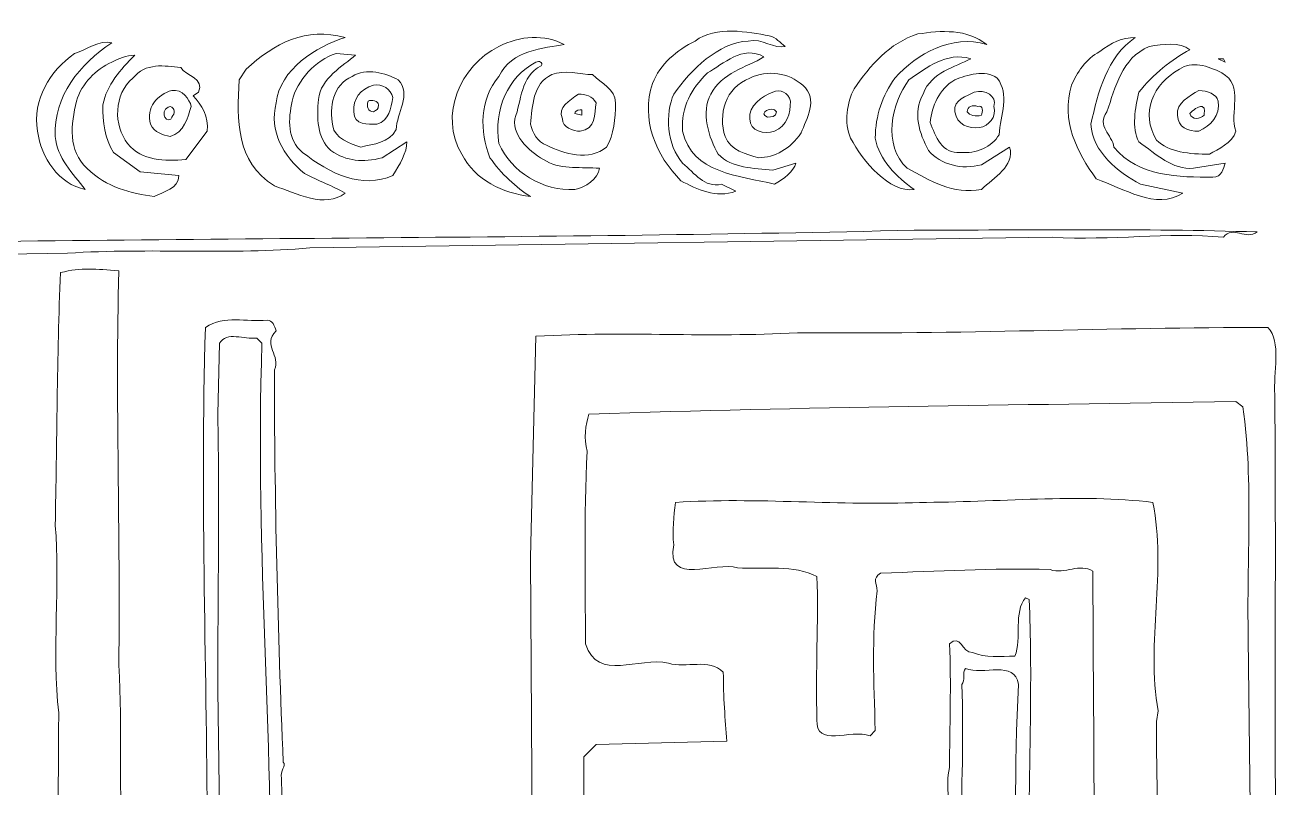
# Model space of a CAD drawing. Header units: centimetres. Extents: x -4.9 to 3.6, y -12.3 to 10.8.
# Drawn here: x -0.753 to 3.177, y -9.859 to -7.474 of the extents above; entities that cross this region are included whole.
import ezdxf

# ---------------------------------------------------------------- set-up
doc = ezdxf.new("R2010")
doc.units = ezdxf.units.CM
doc.header["$MEASUREMENT"] = 0
doc.layers.add('layer 1', color=7, linetype='Continuous')

msp = doc.modelspace()

# ---------------------------------------------------------------- linework, layer by layer
at = {"layer": 'layer 1', "color": 22, "lineweight": 9}
for points, knots in [([(-0.06179, -7.61253), (0.02664, -7.52965), (0.12612, -7.47991), (0.2477, -7.51306), (0.2477, -7.51306), (0.15927, -7.54069), (0.04322, -7.61253), (0.03216, -7.71754), (0.03216, -7.71754), (0.01006, -7.80597), (0.05426, -7.88332), (0.12059, -7.93859), (0.12059, -7.93859), (0.1648, -7.96069), (0.20901, -7.97728), (0.2477, -7.99939), (0.2477, -7.99939), (0.1869, -8.04912), (0.09296, -7.99939), (0.02664, -7.97728), (0.02664, -7.97728), (-0.09495, -7.89991), (-0.08942, -7.7728), (-0.08389, -7.64569), (-0.08389, -7.64569), (-0.08389, -7.64569), (-0.06179, -7.61253), (-0.06179, -7.61253)], [0, 0, 0, 0, 0.1428571, 0.1428571, 0.1428571, 0.1428571, 0.2857143, 0.2857143, 0.2857143, 0.2857143, 0.4285714, 0.4285714, 0.4285714, 0.4285714, 0.5714286, 0.5714286, 0.5714286, 0.5714286, 0.7142857, 0.7142857, 0.7142857, 0.7142857, 0.8571429, 0.8571429, 0.8571429, 0.8571429, 1, 1, 1, 1]), ([(0.72848, -7.54069), (0.79481, -7.50754), (0.87218, -7.50201), (0.93296, -7.53516), (0.93296, -7.53516), (0.87218, -7.54622), (0.76718, -7.55175), (0.72848, -7.63463), (0.72848, -7.63463), (0.6677, -7.70649), (0.6677, -7.80597), (0.70085, -7.88885), (0.70085, -7.88885), (0.73401, -7.93859), (0.78375, -7.9828), (0.82796, -8.01043), (0.82796, -8.01043), (0.73954, -7.99939), (0.65664, -7.96069), (0.61243, -7.87781), (0.61243, -7.87781), (0.54059, -7.75623), (0.60691, -7.60149), (0.72848, -7.54069)], [0, 0, 0, 0, 0.1666667, 0.1666667, 0.1666667, 0.1666667, 0.3333333, 0.3333333, 0.3333333, 0.3333333, 0.5, 0.5, 0.5, 0.5, 0.6666667, 0.6666667, 0.6666667, 0.6666667, 0.8333333, 0.8333333, 0.8333333, 0.8333333, 1, 1, 1, 1]), ([(1.34192, -7.52412), (1.40823, -7.47438), (1.50771, -7.49648), (1.57402, -7.50754), (1.57402, -7.50754), (1.59612, -7.51306), (1.60718, -7.52965), (1.62376, -7.54069), (1.62376, -7.54069), (1.59061, -7.55175), (1.55192, -7.51306), (1.50771, -7.52412), (1.50771, -7.52412), (1.41376, -7.52965), (1.33086, -7.61253), (1.2756, -7.6899), (1.2756, -7.6899), (1.24796, -7.7507), (1.25349, -7.85017), (1.30323, -7.90544), (1.30323, -7.90544), (1.34192, -7.93859), (1.36956, -7.9828), (1.42481, -7.97175), (1.42481, -7.97175), (1.42481, -7.97175), (1.46903, -7.99386), (1.46903, -7.99386), (1.46903, -7.99386), (1.40823, -8.01596), (1.34744, -7.98833), (1.2977, -7.96069), (1.2977, -7.96069), (1.22034, -7.88332), (1.17061, -7.76727), (1.20928, -7.65675), (1.20928, -7.65675), (1.23139, -7.59596), (1.28666, -7.55175), (1.34192, -7.52412)], [0, 0, 0, 0, 0.1, 0.1, 0.1, 0.1, 0.2, 0.2, 0.2, 0.2, 0.3, 0.3, 0.3, 0.3, 0.4, 0.4, 0.4, 0.4, 0.5, 0.5, 0.5, 0.5, 0.6, 0.6, 0.6, 0.6, 0.7, 0.7, 0.7, 0.7, 0.8, 0.8, 0.8, 0.8, 0.9, 0.9, 0.9, 0.9, 1, 1, 1, 1]), ([(2.03825, -7.50201), (2.11009, -7.49095), (2.19297, -7.48542), (2.25377, -7.53516), (2.25377, -7.53516), (2.14324, -7.50201), (2.03825, -7.56279), (1.96641, -7.64016), (1.96641, -7.64016), (1.92771, -7.69543), (1.90561, -7.75623), (1.90561, -7.82807), (1.90561, -7.82807), (1.91667, -7.89438), (1.97192, -7.94965), (2.02719, -7.98833), (2.02719, -7.98833), (1.94982, -7.99939), (1.86693, -7.89991), (1.82824, -7.82807), (1.82824, -7.82807), (1.80613, -7.77833), (1.81719, -7.71754), (1.8393, -7.67333), (1.8393, -7.67333), (1.88904, -7.60149), (1.94982, -7.52965), (2.03825, -7.50201)], [0, 0, 0, 0, 0.1428571, 0.1428571, 0.1428571, 0.1428571, 0.2857143, 0.2857143, 0.2857143, 0.2857143, 0.4285714, 0.4285714, 0.4285714, 0.4285714, 0.5714286, 0.5714286, 0.5714286, 0.5714286, 0.7142857, 0.7142857, 0.7142857, 0.7142857, 0.8571429, 0.8571429, 0.8571429, 0.8571429, 1, 1, 1, 1]), ([(-0.59784, -7.56279), (-0.55916, -7.55175), (-0.52047, -7.51859), (-0.48179, -7.52965), (-0.48179, -7.52965), (-0.58126, -7.59596), (-0.66417, -7.69543), (-0.65864, -7.82254), (-0.65864, -7.82254), (-0.65311, -7.88885), (-0.60337, -7.93859), (-0.56469, -7.98833), (-0.56469, -7.98833), (-0.64758, -7.97175), (-0.70284, -7.88885), (-0.7139, -7.80597), (-0.7139, -7.80597), (-0.73048, -7.70649), (-0.67521, -7.61806), (-0.59784, -7.56279)], [0, 0, 0, 0, 0.2, 0.2, 0.2, 0.2, 0.4, 0.4, 0.4, 0.4, 0.6, 0.6, 0.6, 0.6, 0.8, 0.8, 0.8, 0.8, 1, 1, 1, 1]), ([(1.3806, -7.62359), (1.43034, -7.59596), (1.49114, -7.53516), (1.55745, -7.57385), (1.55745, -7.57385), (1.50218, -7.60702), (1.42481, -7.62359), (1.39166, -7.6899), (1.39166, -7.6899), (1.3585, -7.74517), (1.38613, -7.82807), (1.41376, -7.87781), (1.41376, -7.87781), (1.45797, -7.92202), (1.52428, -7.92202), (1.58508, -7.92755), (1.58508, -7.92755), (1.58508, -7.92755), (1.65692, -7.90544), (1.65692, -7.90544), (1.65692, -7.90544), (1.65139, -7.93306), (1.61824, -7.95518), (1.59061, -7.97175), (1.59061, -7.97175), (1.48008, -7.94412), (1.33086, -7.93859), (1.30323, -7.80597), (1.30323, -7.80597), (1.2977, -7.7286), (1.33086, -7.67333), (1.3806, -7.62359)], [0, 0, 0, 0, 0.125, 0.125, 0.125, 0.125, 0.25, 0.25, 0.25, 0.25, 0.375, 0.375, 0.375, 0.375, 0.5, 0.5, 0.5, 0.5, 0.625, 0.625, 0.625, 0.625, 0.75, 0.75, 0.75, 0.75, 0.875, 0.875, 0.875, 0.875, 1, 1, 1, 1]), ([(2.60746, -7.55728), (2.64061, -7.52965), (2.67931, -7.51306), (2.71798, -7.51306), (2.71798, -7.51306), (2.62957, -7.57385), (2.60193, -7.68437), (2.57983, -7.78385), (2.57983, -7.78385), (2.58536, -7.87228), (2.66273, -7.93306), (2.73457, -7.97175), (2.73457, -7.97175), (2.73457, -7.97175), (2.8672, -7.99939), (2.8672, -7.99939), (2.8672, -7.99939), (2.78431, -8.05465), (2.67931, -7.9828), (2.5964, -7.95518), (2.5964, -7.95518), (2.53562, -7.87228), (2.48589, -7.7728), (2.51903, -7.66227), (2.51903, -7.66227), (2.53562, -7.62359), (2.56326, -7.57938), (2.60746, -7.55728)], [0, 0, 0, 0, 0.1428571, 0.1428571, 0.1428571, 0.1428571, 0.2857143, 0.2857143, 0.2857143, 0.2857143, 0.4285714, 0.4285714, 0.4285714, 0.4285714, 0.5714286, 0.5714286, 0.5714286, 0.5714286, 0.7142857, 0.7142857, 0.7142857, 0.7142857, 0.8571429, 0.8571429, 0.8571429, 0.8571429, 1, 1, 1, 1]), ([(2.76221, -7.54069), (2.80641, -7.53516), (2.85615, -7.52412), (2.8893, -7.55175), (2.8893, -7.55175), (2.83405, -7.57938), (2.77325, -7.62912), (2.72904, -7.68437), (2.72904, -7.68437), (2.71798, -7.73411), (2.70694, -7.79491), (2.72904, -7.83911), (2.72904, -7.83911), (2.78431, -7.87781), (2.83405, -7.92755), (2.90036, -7.92202), (2.90036, -7.92202), (2.90036, -7.92202), (2.99983, -7.90544), (2.99983, -7.90544), (2.99983, -7.90544), (2.9943, -7.92202), (2.98877, -7.94965), (2.96116, -7.94965), (2.96116, -7.94965), (2.85615, -7.94965), (2.72904, -7.94965), (2.65167, -7.8557), (2.65167, -7.8557), (2.64614, -7.81701), (2.5964, -7.78938), (2.62957, -7.74517), (2.62957, -7.74517), (2.6572, -7.6678), (2.67378, -7.57938), (2.76221, -7.54069)], [0, 0, 0, 0, 0.1111111, 0.1111111, 0.1111111, 0.1111111, 0.2222222, 0.2222222, 0.2222222, 0.2222222, 0.3333333, 0.3333333, 0.3333333, 0.3333333, 0.4444444, 0.4444444, 0.4444444, 0.4444444, 0.5555556, 0.5555556, 0.5555556, 0.5555556, 0.6666667, 0.6666667, 0.6666667, 0.6666667, 0.7777778, 0.7777778, 0.7777778, 0.7777778, 0.8888889, 0.8888889, 0.8888889, 0.8888889, 1, 1, 1, 1]), ([(-0.48179, -7.59043), (-0.45969, -7.57938), (-0.43758, -7.56832), (-0.40995, -7.56832), (-0.40995, -7.56832), (-0.45416, -7.61253), (-0.49836, -7.66227), (-0.50942, -7.72307), (-0.50942, -7.72307), (-0.50942, -7.77833), (-0.50389, -7.82807), (-0.47626, -7.87228), (-0.47626, -7.87228), (-0.47626, -7.87228), (-0.39337, -7.93306), (-0.39337, -7.93306), (-0.39337, -7.93306), (-0.39337, -7.93306), (-0.27178, -7.94412), (-0.27178, -7.94412), (-0.27178, -7.94412), (-0.27178, -7.98833), (-0.32152, -7.99386), (-0.34915, -8.01043), (-0.34915, -8.01043), (-0.42099, -7.99939), (-0.49836, -7.9828), (-0.55916, -7.92202), (-0.55916, -7.92202), (-0.61994, -7.86675), (-0.6089, -7.78385), (-0.59232, -7.71201), (-0.59232, -7.71201), (-0.57573, -7.65675), (-0.53153, -7.61253), (-0.48179, -7.59043)], [0, 0, 0, 0, 0.1111111, 0.1111111, 0.1111111, 0.1111111, 0.2222222, 0.2222222, 0.2222222, 0.2222222, 0.3333333, 0.3333333, 0.3333333, 0.3333333, 0.4444444, 0.4444444, 0.4444444, 0.4444444, 0.5555556, 0.5555556, 0.5555556, 0.5555556, 0.6666667, 0.6666667, 0.6666667, 0.6666667, 0.7777778, 0.7777778, 0.7777778, 0.7777778, 0.8888889, 0.8888889, 0.8888889, 0.8888889, 1, 1, 1, 1]), ([(0.22006, -7.56279), (0.22006, -7.56279), (0.28085, -7.56832), (0.28085, -7.56832), (0.28085, -7.56832), (0.24217, -7.60149), (0.17033, -7.64016), (0.1648, -7.70649), (0.1648, -7.70649), (0.15927, -7.76174), (0.15927, -7.82807), (0.20348, -7.86675), (0.20348, -7.86675), (0.25321, -7.89991), (0.30295, -7.90544), (0.36375, -7.88885), (0.36375, -7.88885), (0.36375, -7.88885), (0.44112, -7.83911), (0.44112, -7.83911), (0.44112, -7.83911), (0.44112, -7.87228), (0.41901, -7.91096), (0.39691, -7.94412), (0.39691, -7.94412), (0.30295, -7.98833), (0.19796, -7.93859), (0.11506, -7.87228), (0.11506, -7.87228), (0.06532, -7.83358), (0.07085, -7.76727), (0.0819, -7.71201), (0.0819, -7.71201), (0.09849, -7.64569), (0.15374, -7.5849), (0.22006, -7.56279)], [0, 0, 0, 0, 0.1111111, 0.1111111, 0.1111111, 0.1111111, 0.2222222, 0.2222222, 0.2222222, 0.2222222, 0.3333333, 0.3333333, 0.3333333, 0.3333333, 0.4444444, 0.4444444, 0.4444444, 0.4444444, 0.5555556, 0.5555556, 0.5555556, 0.5555556, 0.6666667, 0.6666667, 0.6666667, 0.6666667, 0.7777778, 0.7777778, 0.7777778, 0.7777778, 0.8888889, 0.8888889, 0.8888889, 0.8888889, 1, 1, 1, 1]), ([(2.01061, -7.64569), (2.06588, -7.60702), (2.12666, -7.55728), (2.20403, -7.57938), (2.20403, -7.57938), (2.1543, -7.60702), (2.08246, -7.61806), (2.05482, -7.6899), (2.05482, -7.6899), (2.02166, -7.7507), (2.04376, -7.81148), (2.0714, -7.86675), (2.0714, -7.86675), (2.11009, -7.91096), (2.1764, -7.92755), (2.2372, -7.91096), (2.2372, -7.91096), (2.2372, -7.91096), (2.32561, -7.8557), (2.32561, -7.8557), (2.32561, -7.8557), (2.34219, -7.91649), (2.27588, -7.94965), (2.2372, -7.98833), (2.2372, -7.98833), (2.14877, -8.00492), (2.07693, -7.96069), (2.00508, -7.92202), (2.00508, -7.92202), (1.92771, -7.85017), (1.95535, -7.71754), (2.01061, -7.64569)], [0, 0, 0, 0, 0.125, 0.125, 0.125, 0.125, 0.25, 0.25, 0.25, 0.25, 0.375, 0.375, 0.375, 0.375, 0.5, 0.5, 0.5, 0.5, 0.625, 0.625, 0.625, 0.625, 0.75, 0.75, 0.75, 0.75, 0.875, 0.875, 0.875, 0.875, 1, 1, 1, 1]), ([(2.99983, -7.59043), (2.99983, -7.59043), (2.97773, -7.57938), (2.97773, -7.57938), (2.97773, -7.57938), (2.97773, -7.57938), (2.9943, -7.57938), (2.9943, -7.57938), (2.9943, -7.57938), (2.9943, -7.57938), (2.99983, -7.59043), (2.99983, -7.59043)], [0, 0, 0, 0, 0.3333333, 0.3333333, 0.3333333, 0.3333333, 0.6666667, 0.6666667, 0.6666667, 0.6666667, 1, 1, 1, 1]), ([(-0.41548, -7.64016), (-0.37678, -7.59043), (-0.316, -7.60149), (-0.26627, -7.60702), (-0.26627, -7.60702), (-0.24968, -7.63463), (-0.18889, -7.64016), (-0.211, -7.68437), (-0.211, -7.68437), (-0.211, -7.68437), (-0.22757, -7.69543), (-0.22757, -7.69543), (-0.22757, -7.69543), (-0.19994, -7.72307), (-0.17783, -7.76174), (-0.18336, -7.80597), (-0.18336, -7.80597), (-0.18336, -7.80597), (-0.24968, -7.89438), (-0.24968, -7.89438), (-0.24968, -7.89438), (-0.316, -7.89991), (-0.38784, -7.89991), (-0.43205, -7.84464), (-0.43205, -7.84464), (-0.47626, -7.78938), (-0.47626, -7.6899), (-0.41548, -7.64016)], [0, 0, 0, 0, 0.1428571, 0.1428571, 0.1428571, 0.1428571, 0.2857143, 0.2857143, 0.2857143, 0.2857143, 0.4285714, 0.4285714, 0.4285714, 0.4285714, 0.5714286, 0.5714286, 0.5714286, 0.5714286, 0.7142857, 0.7142857, 0.7142857, 0.7142857, 0.8571429, 0.8571429, 0.8571429, 0.8571429, 1, 1, 1, 1]), ([(0.2698, -7.63463), (0.31401, -7.60702), (0.37481, -7.62359), (0.41349, -7.64569), (0.41349, -7.64569), (0.45769, -7.6899), (0.40796, -7.7507), (0.40796, -7.80044), (0.40796, -7.80044), (0.38585, -7.84464), (0.33611, -7.84464), (0.29744, -7.8557), (0.29744, -7.8557), (0.26427, -7.84464), (0.21454, -7.82807), (0.20901, -7.78938), (0.20901, -7.78938), (0.19796, -7.7286), (0.20901, -7.66227), (0.2698, -7.63463)], [0, 0, 0, 0, 0.2, 0.2, 0.2, 0.2, 0.4, 0.4, 0.4, 0.4, 0.6, 0.6, 0.6, 0.6, 0.8, 0.8, 0.8, 0.8, 1, 1, 1, 1]), ([(0.84455, -7.59043), (0.85559, -7.5849), (0.86665, -7.59043), (0.86112, -7.60149), (0.86112, -7.60149), (0.79481, -7.63463), (0.80033, -7.71201), (0.77822, -7.76727), (0.77822, -7.76727), (0.77271, -7.82807), (0.82796, -7.87228), (0.8777, -7.89991), (0.8777, -7.89991), (0.92743, -7.92755), (0.98823, -7.91649), (1.0435, -7.92202), (1.0435, -7.92202), (1.03797, -7.95518), (0.99928, -7.9828), (0.96613, -7.98833), (0.96613, -7.98833), (0.86665, -7.99386), (0.76718, -7.93306), (0.72848, -7.84464), (0.72848, -7.84464), (0.71191, -7.73964), (0.75612, -7.63463), (0.84455, -7.59043)], [0, 0, 0, 0, 0.1428571, 0.1428571, 0.1428571, 0.1428571, 0.2857143, 0.2857143, 0.2857143, 0.2857143, 0.4285714, 0.4285714, 0.4285714, 0.4285714, 0.5714286, 0.5714286, 0.5714286, 0.5714286, 0.7142857, 0.7142857, 0.7142857, 0.7142857, 0.8571429, 0.8571429, 0.8571429, 0.8571429, 1, 1, 1, 1]), ([(0.89429, -7.62912), (0.93296, -7.61253), (0.9827, -7.62912), (1.02139, -7.62912), (1.02139, -7.62912), (1.04901, -7.65675), (1.09324, -7.67333), (1.09324, -7.71754), (1.09324, -7.71754), (1.09324, -7.76727), (1.08771, -7.81701), (1.0656, -7.8557), (1.0656, -7.8557), (1.01033, -7.89991), (0.93296, -7.87781), (0.8777, -7.85017), (0.8777, -7.85017), (0.85006, -7.83911), (0.83349, -7.81148), (0.82796, -7.78385), (0.82796, -7.78385), (0.83349, -7.7286), (0.83349, -7.65675), (0.89429, -7.62912)], [0, 0, 0, 0, 0.1666667, 0.1666667, 0.1666667, 0.1666667, 0.3333333, 0.3333333, 0.3333333, 0.3333333, 0.5, 0.5, 0.5, 0.5, 0.6666667, 0.6666667, 0.6666667, 0.6666667, 0.8333333, 0.8333333, 0.8333333, 0.8333333, 1, 1, 1, 1]), ([(1.51324, -7.64016), (1.56851, -7.61253), (1.63482, -7.62359), (1.67903, -7.66227), (1.67903, -7.66227), (1.72876, -7.70649), (1.69009, -7.76727), (1.6735, -7.81148), (1.6735, -7.81148), (1.64035, -7.86122), (1.59061, -7.88885), (1.54087, -7.88885), (1.54087, -7.88885), (1.50218, -7.87781), (1.45244, -7.86675), (1.43587, -7.82254), (1.43587, -7.82254), (1.41376, -7.75623), (1.43587, -7.6678), (1.51324, -7.64016)], [0, 0, 0, 0, 0.2, 0.2, 0.2, 0.2, 0.4, 0.4, 0.4, 0.4, 0.6, 0.6, 0.6, 0.6, 0.8, 0.8, 0.8, 0.8, 1, 1, 1, 1]), ([(2.1543, -7.64569), (2.19297, -7.62912), (2.24824, -7.61253), (2.28694, -7.64016), (2.28694, -7.64016), (2.32561, -7.6899), (2.29798, -7.75623), (2.29245, -7.81701), (2.29245, -7.81701), (2.27035, -7.8557), (2.22061, -7.87781), (2.17087, -7.87228), (2.17087, -7.87228), (2.11562, -7.87781), (2.0935, -7.82254), (2.07693, -7.77833), (2.07693, -7.77833), (2.08246, -7.7286), (2.10456, -7.67333), (2.1543, -7.64569)], [0, 0, 0, 0, 0.2, 0.2, 0.2, 0.2, 0.4, 0.4, 0.4, 0.4, 0.6, 0.6, 0.6, 0.6, 0.8, 0.8, 0.8, 0.8, 1, 1, 1, 1]), ([(2.85615, -7.61253), (2.89483, -7.5849), (2.94457, -7.60149), (2.98877, -7.62359), (2.98877, -7.62359), (3.06063, -7.66227), (3.01089, -7.7507), (3.033, -7.80597), (3.033, -7.80597), (3.02194, -7.84464), (2.97773, -7.86122), (2.9501, -7.87781), (2.9501, -7.87781), (2.8893, -7.87781), (2.82299, -7.87228), (2.78431, -7.83358), (2.78431, -7.83358), (2.73457, -7.7507), (2.77325, -7.65675), (2.85615, -7.61253)], [0, 0, 0, 0, 0.2, 0.2, 0.2, 0.2, 0.4, 0.4, 0.4, 0.4, 0.6, 0.6, 0.6, 0.6, 0.8, 0.8, 0.8, 0.8, 1, 1, 1, 1]), ([(0.33611, -7.66227), (0.36375, -7.65675), (0.39138, -7.67333), (0.39691, -7.70096), (0.39691, -7.70096), (0.39138, -7.73411), (0.38585, -7.7728), (0.34717, -7.78385), (0.34717, -7.78385), (0.31954, -7.78385), (0.27533, -7.78938), (0.27533, -7.74517), (0.27533, -7.74517), (0.2698, -7.70649), (0.29744, -7.67333), (0.33611, -7.66227)], [0, 0, 0, 0, 0.25, 0.25, 0.25, 0.25, 0.5, 0.5, 0.5, 0.5, 0.75, 0.75, 0.75, 0.75, 1, 1, 1, 1]), ([(-0.2939, -7.67886), (-0.26074, -7.67333), (-0.23863, -7.70649), (-0.2331, -7.7286), (-0.2331, -7.7286), (-0.24416, -7.76174), (-0.25521, -7.81148), (-0.29941, -7.82254), (-0.29941, -7.82254), (-0.32152, -7.81701), (-0.34915, -7.81148), (-0.36021, -7.78385), (-0.36021, -7.78385), (-0.37678, -7.73411), (-0.33811, -7.6899), (-0.2939, -7.67886)], [0, 0, 0, 0, 0.25, 0.25, 0.25, 0.25, 0.5, 0.5, 0.5, 0.5, 0.75, 0.75, 0.75, 0.75, 1, 1, 1, 1]), ([(0.97717, -7.6899), (0.99928, -7.6899), (1.02139, -7.69543), (1.03244, -7.71754), (1.03244, -7.71754), (1.02691, -7.7507), (1.03244, -7.80044), (0.9827, -7.80597), (0.9827, -7.80597), (0.9606, -7.80597), (0.92743, -7.79491), (0.92743, -7.76727), (0.92743, -7.76727), (0.91086, -7.7286), (0.94954, -7.71201), (0.97717, -7.6899)], [0, 0, 0, 0, 0.25, 0.25, 0.25, 0.25, 0.5, 0.5, 0.5, 0.5, 0.75, 0.75, 0.75, 0.75, 1, 1, 1, 1]), ([(1.58508, -7.68437), (1.60718, -7.67333), (1.63482, -7.68437), (1.64035, -7.71201), (1.64035, -7.71201), (1.64035, -7.7507), (1.62929, -7.78938), (1.59061, -7.80597), (1.59061, -7.80597), (1.55745, -7.81701), (1.51324, -7.80597), (1.51324, -7.76727), (1.51324, -7.76727), (1.50771, -7.7286), (1.55192, -7.69543), (1.58508, -7.68437)], [0, 0, 0, 0, 0.25, 0.25, 0.25, 0.25, 0.5, 0.5, 0.5, 0.5, 0.75, 0.75, 0.75, 0.75, 1, 1, 1, 1]), ([(2.21509, -7.68437), (2.24824, -7.67333), (2.28694, -7.69543), (2.27588, -7.7286), (2.27588, -7.7286), (2.28694, -7.76174), (2.2593, -7.78938), (2.23167, -7.79491), (2.23167, -7.79491), (2.1985, -7.80044), (2.15983, -7.78385), (2.1543, -7.74517), (2.1543, -7.74517), (2.14877, -7.70649), (2.19297, -7.69543), (2.21509, -7.68437)], [0, 0, 0, 0, 0.25, 0.25, 0.25, 0.25, 0.5, 0.5, 0.5, 0.5, 0.75, 0.75, 0.75, 0.75, 1, 1, 1, 1]), ([(2.91693, -7.67886), (2.94457, -7.67886), (2.9722, -7.6899), (2.97773, -7.71201), (2.97773, -7.71201), (2.98326, -7.75623), (2.95563, -7.78938), (2.91693, -7.80597), (2.91693, -7.80597), (2.88379, -7.80597), (2.85062, -7.79491), (2.85062, -7.75623), (2.85062, -7.75623), (2.84509, -7.71754), (2.8893, -7.69543), (2.91693, -7.67886)], [0, 0, 0, 0, 0.25, 0.25, 0.25, 0.25, 0.5, 0.5, 0.5, 0.5, 0.75, 0.75, 0.75, 0.75, 1, 1, 1, 1]), ([(-0.29941, -7.7286), (-0.28284, -7.73411), (-0.28284, -7.7507), (-0.2939, -7.76174), (-0.2939, -7.76174), (-0.2939, -7.7728), (-0.31047, -7.7728), (-0.316, -7.76174), (-0.316, -7.76174), (-0.32152, -7.74517), (-0.316, -7.73411), (-0.29941, -7.7286)], [0, 0, 0, 0, 0.3333333, 0.3333333, 0.3333333, 0.3333333, 0.6666667, 0.6666667, 0.6666667, 0.6666667, 1, 1, 1, 1]), ([(0.31954, -7.71201), (0.33058, -7.70649), (0.35269, -7.71201), (0.35269, -7.72307), (0.35269, -7.72307), (0.35269, -7.73964), (0.34717, -7.73964), (0.33611, -7.74517), (0.33611, -7.74517), (0.31954, -7.74517), (0.31401, -7.7286), (0.31954, -7.71201)], [0, 0, 0, 0, 0.3333333, 0.3333333, 0.3333333, 0.3333333, 0.6666667, 0.6666667, 0.6666667, 0.6666667, 1, 1, 1, 1]), ([(0.9827, -7.73964), (0.9827, -7.73964), (0.98823, -7.73964), (0.98823, -7.73964), (0.98823, -7.73964), (0.98823, -7.73964), (0.98823, -7.75623), (0.98823, -7.75623), (0.98823, -7.75623), (0.98823, -7.75623), (0.96613, -7.7507), (0.96613, -7.7507), (0.96613, -7.7507), (0.96613, -7.74517), (0.97166, -7.73964), (0.9827, -7.73964)], [0, 0, 0, 0, 0.25, 0.25, 0.25, 0.25, 0.5, 0.5, 0.5, 0.5, 0.75, 0.75, 0.75, 0.75, 1, 1, 1, 1]), ([(1.59612, -7.74517), (1.59612, -7.76174), (1.57955, -7.76174), (1.56851, -7.76174), (1.56851, -7.76174), (1.53534, -7.7507), (1.58508, -7.72307), (1.59612, -7.74517)], [0, 0, 0, 0, 0.5, 0.5, 0.5, 0.5, 1, 1, 1, 1]), ([(2.22614, -7.7286), (2.24271, -7.72307), (2.24271, -7.74517), (2.2372, -7.75623), (2.2372, -7.75623), (2.22061, -7.76174), (2.1985, -7.75623), (2.19297, -7.74517), (2.19297, -7.74517), (2.19297, -7.7286), (2.20956, -7.72307), (2.22614, -7.7286)], [0, 0, 0, 0, 0.3333333, 0.3333333, 0.3333333, 0.3333333, 0.6666667, 0.6666667, 0.6666667, 0.6666667, 1, 1, 1, 1]), ([(2.92799, -7.7286), (2.93904, -7.73411), (2.93352, -7.7507), (2.93352, -7.75623), (2.93352, -7.75623), (2.92246, -7.76727), (2.89483, -7.7728), (2.8893, -7.7507), (2.8893, -7.7507), (2.90036, -7.73964), (2.91142, -7.7286), (2.92799, -7.7286)], [0, 0, 0, 0, 0.3333333, 0.3333333, 0.3333333, 0.3333333, 0.6666667, 0.6666667, 0.6666667, 0.6666667, 1, 1, 1, 1]), ([(-4.65419, -8.20938), (-4.30603, -8.22597), (-3.93023, -8.20387), (-3.58207, -8.19834), (-3.58207, -8.19834), (-3.58207, -8.19834), (-1.41021, -8.15964), (-1.41021, -8.15964), (-1.41021, -8.15964), (-0.27178, -8.13754), (0.90533, -8.14307), (2.02719, -8.11544), (2.02719, -8.11544), (2.38088, -8.11544), (2.74562, -8.10991), (3.09931, -8.12097), (3.09931, -8.12097), (3.06615, -8.1486), (3.02194, -8.09886), (2.9943, -8.13754), (2.9943, -8.13754), (2.81746, -8.12097), (2.64614, -8.1486), (2.45825, -8.13754), (2.45825, -8.13754), (2.45825, -8.13754), (0.13716, -8.1707), (0.13716, -8.1707), (0.13716, -8.1707), (-0.10599, -8.19281), (-0.36021, -8.1707), (-0.61994, -8.18728), (-0.61994, -8.18728), (-0.61994, -8.18728), (-4.70393, -8.2536), (-4.70393, -8.2536), (-4.70393, -8.2536), (-4.74815, -8.21491), (-4.67078, -8.21491), (-4.65419, -8.20938)], [0, 0, 0, 0, 0.1, 0.1, 0.1, 0.1, 0.2, 0.2, 0.2, 0.2, 0.3, 0.3, 0.3, 0.3, 0.4, 0.4, 0.4, 0.4, 0.5, 0.5, 0.5, 0.5, 0.6, 0.6, 0.6, 0.6, 0.7, 0.7, 0.7, 0.7, 0.8, 0.8, 0.8, 0.8, 0.9, 0.9, 0.9, 0.9, 1, 1, 1, 1]), ([(-0.64206, -8.24807), (-0.57573, -8.23148), (-0.53153, -8.23701), (-0.45969, -8.24254), (-0.45969, -8.24254), (-0.47075, -8.65702), (-0.45416, -9.06045), (-0.45969, -9.47494), (-0.45969, -9.47494), (-0.44863, -9.6794), (-0.45969, -9.86731), (-0.44863, -10.0773), (-0.44863, -10.0773), (-0.45969, -10.14914), (-0.43758, -10.23204), (-0.44863, -10.30389), (-0.44863, -10.30389), (-0.43758, -10.44757), (-0.43758, -10.58574), (-0.44863, -10.73495), (-0.44863, -10.73495), (-0.44863, -10.73495), (-0.43205, -10.75152), (-0.43205, -10.75152), (-0.43205, -10.75152), (-0.43758, -10.97811), (-0.42652, -11.20469), (-0.43205, -11.43127), (-0.43205, -11.43127), (-0.43205, -11.43127), (-0.43205, -11.45338), (-0.43205, -11.45338), (-0.43205, -11.45338), (-0.50389, -11.44232), (-0.61443, -11.50864), (-0.64758, -11.42574), (-0.64758, -11.42574), (-0.64206, -10.84547), (-0.65311, -10.23204), (-0.64758, -9.62413), (-0.64758, -9.62413), (-0.66968, -9.43624), (-0.64206, -9.21519), (-0.65864, -9.03834), (-0.65864, -9.03834), (-0.65311, -8.78966), (-0.65311, -8.50781), (-0.64206, -8.24807)], [0, 0, 0, 0, 0.0833333, 0.0833333, 0.0833333, 0.0833333, 0.1666667, 0.1666667, 0.1666667, 0.1666667, 0.25, 0.25, 0.25, 0.25, 0.3333333, 0.3333333, 0.3333333, 0.3333333, 0.4166667, 0.4166667, 0.4166667, 0.4166667, 0.5, 0.5, 0.5, 0.5, 0.5833333, 0.5833333, 0.5833333, 0.5833333, 0.6666667, 0.6666667, 0.6666667, 0.6666667, 0.75, 0.75, 0.75, 0.75, 0.8333333, 0.8333333, 0.8333333, 0.8333333, 0.9166667, 0.9166667, 0.9166667, 0.9166667, 1, 1, 1, 1]), ([(-0.18889, -8.41939), (-0.1281, -8.3807), (-0.06179, -8.40282), (0.00453, -8.39729), (0.00453, -8.39729), (0.02112, -8.39729), (0.02664, -8.41386), (0.03216, -8.43043), (0.03216, -8.43043), (-0.01205, -8.47466), (0.04875, -8.50781), (0.02664, -8.55203), (0.02664, -8.55203), (0.02664, -8.94993), (0.03769, -9.36993), (0.05426, -9.77888), (0.05426, -9.77888), (0.06532, -9.78994), (0.04322, -9.80651), (0.04875, -9.82861), (0.04875, -9.82861), (0.04875, -9.82861), (0.07085, -10.92284), (0.07085, -10.92284), (0.07085, -10.92284), (0.06532, -10.9339), (0.05979, -10.956), (0.06532, -10.97258), (0.06532, -10.97258), (0.13716, -11.00021), (0.23664, -10.97258), (0.31401, -10.98917), (0.31401, -10.98917), (0.31401, -10.98917), (1.94429, -11.00574), (1.94429, -11.00574), (1.94429, -11.00574), (2.00508, -11.00021), (2.08799, -11.01678), (2.13772, -10.99468), (2.13772, -10.99468), (2.13772, -10.7681), (2.13772, -10.51389), (2.13772, -10.28178), (2.13772, -10.28178), (1.99955, -10.25968), (1.88351, -10.28178), (1.74534, -10.25415), (1.74534, -10.25415), (1.72323, -10.26521), (1.70113, -10.25415), (1.6956, -10.23204), (1.6956, -10.23204), (1.6956, -10.23204), (1.70113, -9.99993), (1.70113, -9.99993), (1.70113, -9.99993), (1.8393, -9.96125), (1.98298, -9.99993), (2.12666, -9.97783), (2.12666, -9.97783), (2.14877, -9.92256), (2.12113, -9.85625), (2.13772, -9.79547), (2.13772, -9.79547), (2.13772, -9.67387), (2.14324, -9.53019), (2.13772, -9.40861), (2.13772, -9.40861), (2.17087, -9.37545), (2.1764, -9.43624), (2.20956, -9.43624), (2.20956, -9.43624), (2.24824, -9.45282), (2.29798, -9.4473), (2.34219, -9.4473), (2.34219, -9.4473), (2.36431, -9.39204), (2.33667, -9.30914), (2.37535, -9.26493), (2.37535, -9.26493), (2.37535, -9.26493), (2.38641, -9.27046), (2.38641, -9.27046), (2.38641, -9.27046), (2.39745, -9.49704), (2.38641, -9.7623), (2.38641, -9.99442), (2.38641, -9.99442), (2.40298, -10.39783), (2.38641, -10.79022), (2.39192, -11.19363), (2.39192, -11.19363), (2.34772, -11.18812), (2.36431, -11.25443), (2.32008, -11.23785), (2.32008, -11.23785), (1.49114, -11.22679), (0.71744, -11.26547), (-0.10046, -11.22679), (-0.10046, -11.22679), (-0.1281, -11.19916), (-0.16679, -11.18812), (-0.16679, -11.14389), (-0.16679, -11.14389), (-0.16679, -11.14389), (-0.18336, -10.04415), (-0.18336, -10.04415), (-0.18336, -10.04415), (-0.18336, -9.50809), (-0.20547, -8.9665), (-0.18889, -8.41939)], [0, 0, 0, 0, 0.0357143, 0.0357143, 0.0357143, 0.0357143, 0.0714286, 0.0714286, 0.0714286, 0.0714286, 0.1071429, 0.1071429, 0.1071429, 0.1071429, 0.1428571, 0.1428571, 0.1428571, 0.1428571, 0.1785714, 0.1785714, 0.1785714, 0.1785714, 0.2142857, 0.2142857, 0.2142857, 0.2142857, 0.25, 0.25, 0.25, 0.25, 0.2857143, 0.2857143, 0.2857143, 0.2857143, 0.3214286, 0.3214286, 0.3214286, 0.3214286, 0.3571429, 0.3571429, 0.3571429, 0.3571429, 0.3928571, 0.3928571, 0.3928571, 0.3928571, 0.4285714, 0.4285714, 0.4285714, 0.4285714, 0.4642857, 0.4642857, 0.4642857, 0.4642857, 0.5, 0.5, 0.5, 0.5, 0.5357143, 0.5357143, 0.5357143, 0.5357143, 0.5714286, 0.5714286, 0.5714286, 0.5714286, 0.6071429, 0.6071429, 0.6071429, 0.6071429, 0.6428571, 0.6428571, 0.6428571, 0.6428571, 0.6785714, 0.6785714, 0.6785714, 0.6785714, 0.7142857, 0.7142857, 0.7142857, 0.7142857, 0.75, 0.75, 0.75, 0.75, 0.7857143, 0.7857143, 0.7857143, 0.7857143, 0.8214286, 0.8214286, 0.8214286, 0.8214286, 0.8571429, 0.8571429, 0.8571429, 0.8571429, 0.8928571, 0.8928571, 0.8928571, 0.8928571, 0.9285714, 0.9285714, 0.9285714, 0.9285714, 0.9642857, 0.9642857, 0.9642857, 0.9642857, 1, 1, 1, 1]), ([(-0.14469, -8.46913), (-0.12257, -8.43043), (-0.06732, -8.45807), (-0.02862, -8.45255), (-0.02862, -8.45255), (-0.02862, -8.45255), (-0.01205, -8.46913), (-0.01205, -8.46913), (-0.01205, -8.46913), (-0.03415, -9.13229), (0.02664, -9.74573), (0.01559, -10.38679), (0.01559, -10.38679), (0.02112, -10.56915), (0.00453, -10.77363), (0.03769, -10.95047), (0.03769, -10.95047), (0.03216, -10.98364), (0.03769, -11.02231), (0.07085, -11.02784), (0.07085, -11.02784), (0.75612, -11.04995), (1.4635, -11.04995), (2.16536, -11.05548), (2.16536, -11.05548), (2.1764, -11.04442), (2.20403, -11.0389), (2.20403, -11.01678), (2.20403, -11.01678), (2.20403, -11.01678), (2.1764, -10.956), (2.1764, -10.956), (2.1764, -10.956), (2.1764, -10.956), (2.18746, -10.29284), (2.18746, -10.29284), (2.18746, -10.29284), (2.1764, -10.26521), (2.17087, -10.22651), (2.13219, -10.23204), (2.13219, -10.23204), (1.99955, -10.23204), (1.87798, -10.23757), (1.73982, -10.20994), (1.73982, -10.20994), (1.72876, -10.15467), (1.73429, -10.09941), (1.73429, -10.03309), (1.73429, -10.03309), (1.73429, -10.03309), (1.76746, -10.01652), (1.76746, -10.01652), (1.76746, -10.01652), (1.88904, -10.03309), (2.04376, -10.03309), (2.17087, -10.02756), (2.17087, -10.02756), (2.1764, -9.86178), (2.18193, -9.69599), (2.1764, -9.53572), (2.1764, -9.53572), (2.18746, -9.52466), (2.1764, -9.49704), (2.18746, -9.48598), (2.18746, -9.48598), (2.24271, -9.50809), (2.34219, -9.45835), (2.35325, -9.53572), (2.35325, -9.53572), (2.32561, -10.04967), (2.36982, -10.56363), (2.35325, -11.08864), (2.35325, -11.08864), (2.35325, -11.08864), (2.34772, -11.17706), (2.34772, -11.17706), (2.34772, -11.17706), (1.60165, -11.18812), (0.83902, -11.21022), (0.06532, -11.18812), (0.06532, -11.18812), (0.01006, -11.166), (-0.10046, -11.21573), (-0.1281, -11.14389), (-0.1281, -11.14389), (-0.1281, -11.14389), (-0.1502, -9.55229), (-0.1502, -9.55229), (-0.1502, -9.55229), (-0.1502, -9.27046), (-0.14469, -8.9665), (-0.1502, -8.69018), (-0.1502, -8.69018), (-0.1502, -8.69018), (-0.14469, -8.46913), (-0.14469, -8.46913)], [0, 0, 0, 0, 0.0416667, 0.0416667, 0.0416667, 0.0416667, 0.0833333, 0.0833333, 0.0833333, 0.0833333, 0.125, 0.125, 0.125, 0.125, 0.1666667, 0.1666667, 0.1666667, 0.1666667, 0.2083333, 0.2083333, 0.2083333, 0.2083333, 0.25, 0.25, 0.25, 0.25, 0.2916667, 0.2916667, 0.2916667, 0.2916667, 0.3333333, 0.3333333, 0.3333333, 0.3333333, 0.375, 0.375, 0.375, 0.375, 0.4166667, 0.4166667, 0.4166667, 0.4166667, 0.4583333, 0.4583333, 0.4583333, 0.4583333, 0.5, 0.5, 0.5, 0.5, 0.5416667, 0.5416667, 0.5416667, 0.5416667, 0.5833333, 0.5833333, 0.5833333, 0.5833333, 0.625, 0.625, 0.625, 0.625, 0.6666667, 0.6666667, 0.6666667, 0.6666667, 0.7083333, 0.7083333, 0.7083333, 0.7083333, 0.75, 0.75, 0.75, 0.75, 0.7916667, 0.7916667, 0.7916667, 0.7916667, 0.8333333, 0.8333333, 0.8333333, 0.8333333, 0.875, 0.875, 0.875, 0.875, 0.9166667, 0.9166667, 0.9166667, 0.9166667, 0.9583333, 0.9583333, 0.9583333, 0.9583333, 1, 1, 1, 1]), ([(0.84455, -8.44702), (1.13191, -8.43043), (1.3806, -8.45255), (1.66245, -8.43596), (1.66245, -8.43596), (2.16536, -8.44149), (2.64061, -8.41939), (3.13247, -8.41939), (3.13247, -8.41939), (3.17668, -8.4636), (3.14905, -8.56307), (3.15458, -8.62938), (3.15458, -8.62938), (3.16011, -9.2815), (3.14905, -9.93915), (3.16562, -10.60784), (3.16562, -10.60784), (3.16011, -10.7681), (3.16011, -10.9339), (3.16011, -11.10521), (3.16011, -11.10521), (3.14905, -11.12732), (3.12141, -11.11626), (3.09931, -11.11074), (3.09931, -11.11074), (3.07721, -10.86757), (3.09931, -10.59678), (3.08274, -10.35362), (3.08274, -10.35362), (3.08274, -10.35362), (3.07168, -9.39204), (3.07168, -9.39204), (3.07168, -9.39204), (3.06615, -9.13782), (3.08825, -8.91124), (3.0551, -8.66808), (3.0551, -8.66808), (3.0551, -8.66808), (3.033, -8.6515), (3.033, -8.6515), (3.033, -8.6515), (2.31457, -8.66255), (1.6956, -8.66808), (1.01033, -8.69018), (1.01033, -8.69018), (0.99928, -8.72335), (0.99376, -8.76755), (1.0048, -8.80623), (1.0048, -8.80623), (0.99376, -9.01624), (0.99928, -9.20413), (0.99928, -9.40861), (0.99928, -9.40861), (1.03797, -9.53019), (1.16508, -9.4473), (1.25902, -9.46941), (1.25902, -9.46941), (1.31429, -9.48598), (1.38613, -9.45282), (1.43034, -9.49704), (1.43034, -9.49704), (1.43034, -9.5744), (1.43587, -9.64625), (1.4414, -9.71257), (1.4414, -9.71257), (1.4414, -9.71257), (1.03244, -9.72361), (1.03244, -9.72361), (1.03244, -9.72361), (1.03244, -9.72361), (0.99376, -9.7623), (0.99376, -9.7623), (0.99376, -9.7623), (0.99376, -9.7623), (0.99376, -10.19337), (0.99376, -10.19337), (0.99376, -10.19337), (0.93849, -10.20441), (0.8998, -10.22098), (0.84455, -10.19888), (0.84455, -10.19888), (0.84455, -10.19888), (0.83349, -10.1602), (0.83349, -10.1602), (0.83349, -10.1602), (0.83349, -10.1602), (0.82796, -9.13782), (0.82796, -9.13782), (0.82796, -9.13782), (0.82796, -9.13782), (0.84455, -8.44702), (0.84455, -8.44702)], [0, 0, 0, 0, 0.0434783, 0.0434783, 0.0434783, 0.0434783, 0.0869565, 0.0869565, 0.0869565, 0.0869565, 0.1304348, 0.1304348, 0.1304348, 0.1304348, 0.173913, 0.173913, 0.173913, 0.173913, 0.2173913, 0.2173913, 0.2173913, 0.2173913, 0.2608696, 0.2608696, 0.2608696, 0.2608696, 0.3043478, 0.3043478, 0.3043478, 0.3043478, 0.3478261, 0.3478261, 0.3478261, 0.3478261, 0.3913043, 0.3913043, 0.3913043, 0.3913043, 0.4347826, 0.4347826, 0.4347826, 0.4347826, 0.4782609, 0.4782609, 0.4782609, 0.4782609, 0.5217391, 0.5217391, 0.5217391, 0.5217391, 0.5652174, 0.5652174, 0.5652174, 0.5652174, 0.6086957, 0.6086957, 0.6086957, 0.6086957, 0.6521739, 0.6521739, 0.6521739, 0.6521739, 0.6956522, 0.6956522, 0.6956522, 0.6956522, 0.7391304, 0.7391304, 0.7391304, 0.7391304, 0.7826087, 0.7826087, 0.7826087, 0.7826087, 0.826087, 0.826087, 0.826087, 0.826087, 0.8695652, 0.8695652, 0.8695652, 0.8695652, 0.9130435, 0.9130435, 0.9130435, 0.9130435, 0.9565217, 0.9565217, 0.9565217, 0.9565217, 1, 1, 1, 1]), ([(1.28113, -8.9665), (1.52981, -8.94993), (1.80613, -8.97756), (2.04376, -8.9665), (2.04376, -8.9665), (2.28141, -8.9665), (2.54667, -8.93887), (2.77325, -8.9665), (2.77325, -8.9665), (2.81746, -9.18203), (2.75115, -9.40308), (2.78982, -9.61862), (2.78982, -9.61862), (2.78982, -9.61862), (2.78431, -9.65177), (2.78431, -9.65177), (2.78431, -9.65177), (2.78431, -10.01099), (2.80641, -10.32046), (2.80088, -10.67968), (2.80088, -10.67968), (2.80088, -10.67968), (2.80641, -11.39258), (2.80641, -11.39258), (2.80641, -11.39258), (2.80641, -11.39258), (2.80088, -11.40917), (2.80088, -11.40917), (2.80088, -11.40917), (2.73457, -11.41468), (2.66273, -11.42574), (2.60193, -11.40364), (2.60193, -11.40364), (2.59087, -10.66311), (2.59087, -9.92809), (2.58536, -9.18203), (2.58536, -9.18203), (2.54667, -9.15439), (2.49693, -9.19309), (2.45272, -9.1765), (2.45272, -9.1765), (2.26483, -9.17098), (2.10456, -9.18203), (1.92218, -9.18756), (1.92218, -9.18756), (1.89455, -9.20413), (1.91114, -9.22072), (1.91114, -9.24282), (1.91114, -9.24282), (1.89455, -9.39204), (1.90008, -9.52466), (1.90561, -9.6794), (1.90561, -9.6794), (1.90561, -9.6794), (1.88904, -9.69599), (1.88904, -9.69599), (1.88904, -9.69599), (1.82824, -9.67387), (1.71772, -9.73467), (1.72323, -9.64625), (1.72323, -9.64625), (1.71772, -9.49704), (1.72876, -9.33677), (1.72323, -9.19862), (1.72323, -9.19862), (1.65139, -9.15992), (1.55745, -9.1765), (1.47455, -9.17098), (1.47455, -9.17098), (1.40823, -9.14888), (1.24796, -9.23176), (1.2756, -9.09914), (1.2756, -9.09914), (1.27008, -9.05492), (1.2756, -9.01071), (1.28113, -8.9665)], [0, 0, 0, 0, 0.0526316, 0.0526316, 0.0526316, 0.0526316, 0.1052632, 0.1052632, 0.1052632, 0.1052632, 0.1578947, 0.1578947, 0.1578947, 0.1578947, 0.2105263, 0.2105263, 0.2105263, 0.2105263, 0.2631579, 0.2631579, 0.2631579, 0.2631579, 0.3157895, 0.3157895, 0.3157895, 0.3157895, 0.3684211, 0.3684211, 0.3684211, 0.3684211, 0.4210526, 0.4210526, 0.4210526, 0.4210526, 0.4736842, 0.4736842, 0.4736842, 0.4736842, 0.5263158, 0.5263158, 0.5263158, 0.5263158, 0.5789474, 0.5789474, 0.5789474, 0.5789474, 0.6315789, 0.6315789, 0.6315789, 0.6315789, 0.6842105, 0.6842105, 0.6842105, 0.6842105, 0.7368421, 0.7368421, 0.7368421, 0.7368421, 0.7894737, 0.7894737, 0.7894737, 0.7894737, 0.8421053, 0.8421053, 0.8421053, 0.8421053, 0.8947368, 0.8947368, 0.8947368, 0.8947368, 0.9473684, 0.9473684, 0.9473684, 0.9473684, 1, 1, 1, 1])]:
    msp.add_open_spline(points, degree=3, knots=knots, dxfattribs=at)

doc.saveas('drawing.dxf')
